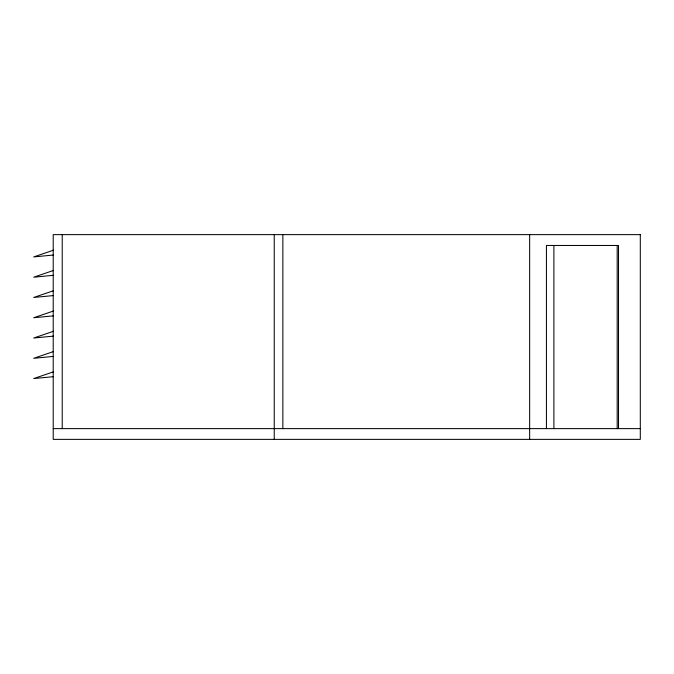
<?xml version="1.0" encoding="UTF-8"?>
<svg xmlns="http://www.w3.org/2000/svg" width="674" height="674" viewBox="0 0 674 674"><rect width="100%" height="100%" fill="white"/><g stroke="black" fill="none" stroke-linecap="round" stroke-linejoin="round"><path stroke-width="1.01" d="M53.566 250.164L33.7 256.929L53.431 255.025M53.566 270.434L33.7 277.199L53.431 275.304M53.566 290.713L33.7 297.47L53.431 295.574M53.566 310.984L33.7 317.749L53.431 315.853M53.566 331.254L33.7 338.019L53.431 336.124M53.566 351.533L33.7 358.298L53.431 356.394M53.566 371.804L33.7 378.569L53.431 376.673M53.212 428.622L640.3 428.622M618.505 428.622L618.505 245.462L546.429 245.462L546.429 428.622M617.182 245.462L617.182 428.622M553.893 245.462L553.893 428.622M529.654 234.628L529.654 439.372M282.853 234.628L282.853 428.622M274.234 234.628L274.234 439.372M62.227 234.628L62.227 428.622M640.3 234.628L53.212 234.628L53.212 439.372L640.3 439.372L640.3 234.628"/></g></svg>
